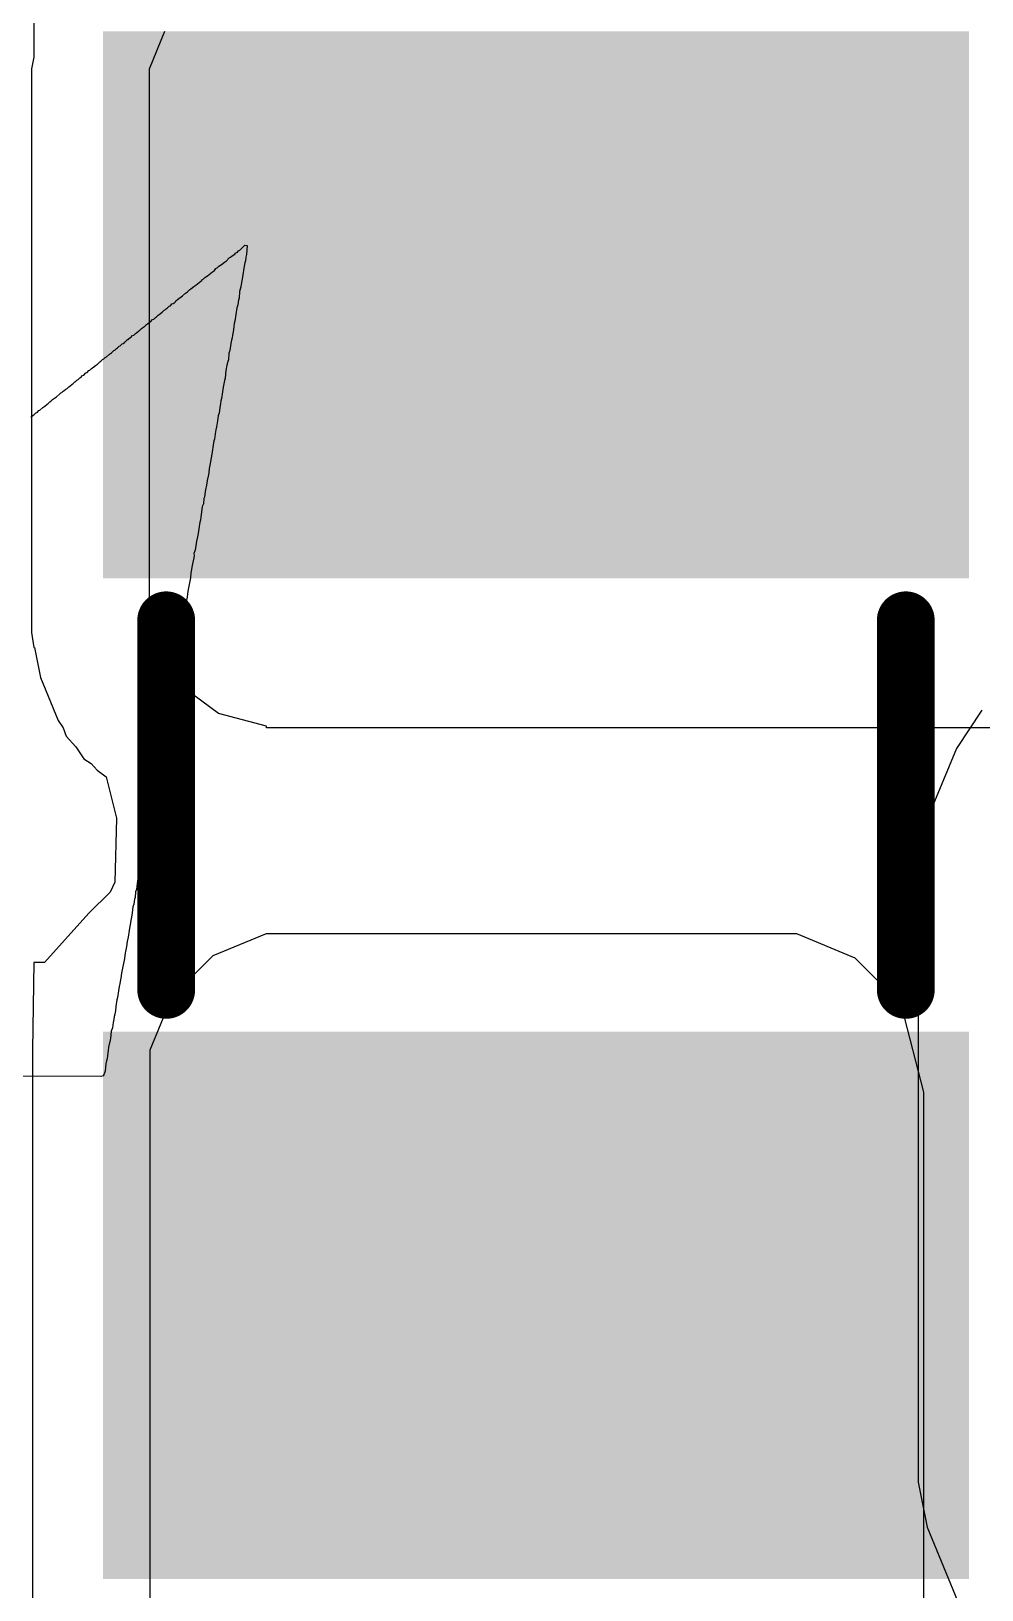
# Model space of a CAD drawing. Header units: inches. Extents: x -0.05 to 7.01, y -0.08 to 1.98.
# Drawn here: x 0.2293 to 0.3116, y 0.6052 to 0.7402 of the extents above; entities that cross this region are included whole.
import ezdxf

# ---------------------------------------------------------------- set-up
doc = ezdxf.new("R2010")
doc.units = ezdxf.units.IN
doc.header["$MEASUREMENT"] = 0
for name, color, linetype in [('Bottom Layer', 5, 'Continuous'), ('Bottom Overlay', 54, 'Continuous'), ('Bottom Paste', 16, 'Continuous'), ('Bottom Solder', 6, 'Continuous'), ('Top Layer', 1, 'Continuous'), ('Top Overlay', 2, 'Continuous')]:
    doc.layers.add(name, color=color, linetype=linetype)

# ---------------------------------------------------------------- blocks, each defined once
blk = doc.blocks.new('F____0805_B_10')
at = {"layer": 'Bottom Layer'}
for points in [[(-0.02362, -0.03346), (-0.06299, -0.03346), (-0.06299, 0.03346), (-0.02362, 0.03346)], [(0.06299, -0.03346), (0.02362, -0.03346), (0.02362, 0.03346), (0.06299, 0.03346)]]:
    blk.add_hatch(color=5, dxfattribs=at).paths.add_polyline_path(points)
at = {"layer": 'Bottom Paste'}
for points in [[(-0.02362, -0.03346), (-0.06299, -0.03346), (-0.06299, 0.03346), (-0.02362, 0.03346)], [(0.06299, -0.03346), (0.02362, -0.03346), (0.02362, 0.03346), (0.06299, 0.03346)]]:
    blk.add_hatch(color=16, dxfattribs=at).paths.add_polyline_path(points)
at = {"layer": 'Bottom Solder'}
for points in [[(-0.01962, -0.03746), (-0.06699, -0.03746), (-0.06699, 0.03746), (-0.01962, 0.03746)], [(0.06699, -0.03746), (0.01962, -0.03746), (0.01962, 0.03746), (0.06699, 0.03746)]]:
    blk.add_hatch(color=6, dxfattribs=at).paths.add_polyline_path(points)
at = {"layer": 'Bottom Overlay'}
for points in [[(-0.016, 0.032, 0.005, 0.005, 0), (0.016, 0.032, 0.005, 0.005, 0)], [(-0.016, -0.032, 0.005, 0.005, 0), (0.016, -0.032, 0.005, 0.005, 0)]]:
    blk.add_lwpolyline(points, format="xyseb", dxfattribs=at)
for points in [[(-0.01725, 0.032, 0.0025, 0.0025, 1), (-0.01475, 0.032, 0.0025, 0.0025, 1)], [(0.01475, 0.032, 0.0025, 0.0025, 1), (0.01725, 0.032, 0.0025, 0.0025, 1)], [(-0.01725, -0.032, 0.0025, 0.0025, 1), (-0.01475, -0.032, 0.0025, 0.0025, 1)], [(0.01475, -0.032, 0.0025, 0.0025, 1), (0.01725, -0.032, 0.0025, 0.0025, 1)]]:
    blk.add_lwpolyline(points, format="xyseb", close=True, dxfattribs=at)

msp = doc.modelspace()

# ---------------------------------------------------------------- linework, layer by layer
at = {"layer": 'Bottom Layer'}
for p, q in [((0.22954, 0.74617), (0.22954, 0.73791)), ((0.23954, 0.73692), (0.24088, 0.74017)), ((0.22954, 0.73791), (0.22934, 0.73692)), ((0.22934, 0.73692), (0.22934, 0.69472)), ((0.23954, 0.68812), (0.23954, 0.73692)), ((0.22934, 0.69472), (0.22934, 0.68812)), ((0.22934, 0.68812), (0.22934, 0.68812)), ((0.22934, 0.68812), (0.22954, 0.6868)), ((0.24108, 0.68439), (0.23954, 0.68812)), ((0.22954, 0.6868), (0.2296, 0.6868)), ((0.2296, 0.6868), (0.23012, 0.68422)), ((0.23012, 0.68422), (0.23166, 0.68049)), ((0.24553, 0.68111), (0.24108, 0.68439)), ((0.23166, 0.68049), (0.23209, 0.67985)), ((0.24967, 0.68), (0.24553, 0.68111)), ((0.23209, 0.67985), (0.23235, 0.67913)), ((0.23235, 0.67913), (0.23318, 0.67821)), ((0.24967, 0.67986), (0.24967, 0.68)), ((0.24967, 0.68), (0.24967, 0.68)), ((0.31253, 0.67986), (0.24967, 0.67986)), ((0.23318, 0.67821), (0.23387, 0.67718)), ((0.23387, 0.67718), (0.23451, 0.67676)), ((0.23451, 0.67676), (0.23503, 0.67619)), ((0.23503, 0.67619), (0.23581, 0.67561)), ((0.23581, 0.67561), (0.23669, 0.67204)), ((0.23669, 0.67204), (0.23654, 0.66651)), ((0.23614, 0.66564), (0.23431, 0.66382)), ((0.23654, 0.66651), (0.23614, 0.66564)), ((0.23431, 0.66382), (0.23048, 0.65955)), ((0.24506, 0.66014), (0.24967, 0.66205)), ((0.24967, 0.66205), (0.25217, 0.66205)), ((0.25217, 0.66205), (0.2928, 0.66205)), ((0.25217, 0.66205), (0.25217, 0.66205)), ((0.2928, 0.66205), (0.29554, 0.66205)), ((0.29554, 0.66205), (0.30059, 0.65996)), ((0.24152, 0.65661), (0.24506, 0.66014)), ((0.30059, 0.65996), (0.30445, 0.6561)), ((0.22954, 0.65955), (0.22942, 0.65199)), ((0.23048, 0.65955), (0.22954, 0.65955)), ((0.23048, 0.65955), (0.23048, 0.65955)), ((0.23048, 0.65955), (0.23048, 0.65955)), ((0.23961, 0.65199), (0.24152, 0.65661)), ((0.30445, 0.6561), (0.30466, 0.65559)), ((0.30466, 0.65559), (0.30654, 0.64831)), ((0.22942, 0.65199), (0.22942, 0.6516)), ((0.23961, 0.5322), (0.23961, 0.65199)), ((0.22942, 0.6516), (0.22942, 0.5322)), ((0.30654, 0.64831), (0.30654, 0.64831)), ((0.30654, 0.64831), (0.30654, 0.64831)), ((0.30654, 0.64831), (0.30654, 0.64831)), ((0.30654, 0.64831), (0.30654, 0.53097))]:
    msp.add_line(p, q, dxfattribs=at)
at = {"layer": 'Top Layer'}
for p, q in [((0.31159, 0.68139), (0.30938, 0.67808)), ((0.30938, 0.67808), (0.30684, 0.67195)), ((0.30684, 0.67195), (0.30606, 0.66805)), ((0.30606, 0.66805), (0.30606, 0.61456)), ((0.30606, 0.61456), (0.30684, 0.61065)), ((0.30684, 0.61065), (0.30948, 0.60429))]:
    msp.add_line(p, q, dxfattribs=at)
at = {"layer": 'Top Overlay'}
for p, q in [((0.24622, 0.7203), (0.24646, 0.72054)), ((0.24646, 0.72054), (0.24655, 0.72059)), ((0.24655, 0.72059), (0.2467, 0.72073)), ((0.2467, 0.72073), (0.24694, 0.72087)), ((0.24694, 0.72087), (0.24703, 0.72097)), ((0.24703, 0.72097), (0.24713, 0.72102)), ((0.24713, 0.72102), (0.24727, 0.72116)), ((0.24727, 0.72116), (0.24737, 0.72121)), ((0.24737, 0.72121), (0.2478, 0.72164)), ((0.2478, 0.72164), (0.24802, 0.72162)), ((0.2479, 0.72059), (0.24785, 0.7203)), ((0.24795, 0.72083), (0.2479, 0.72059)), ((0.24802, 0.72162), (0.24795, 0.72083)), ((0.24458, 0.719), (0.24501, 0.71934)), ((0.24501, 0.71934), (0.24518, 0.71946)), ((0.24518, 0.71946), (0.24523, 0.71955)), ((0.24523, 0.71955), (0.2453, 0.71962)), ((0.2453, 0.71962), (0.2454, 0.71967)), ((0.2454, 0.71967), (0.24554, 0.71982)), ((0.24554, 0.71982), (0.24578, 0.71996)), ((0.24578, 0.71996), (0.24605, 0.72018)), ((0.24605, 0.72018), (0.24622, 0.7203)), ((0.24775, 0.71982), (0.24761, 0.7189)), ((0.2478, 0.7201), (0.24775, 0.71982)), ((0.24785, 0.7203), (0.2478, 0.7201)), ((0.24304, 0.7178), (0.24314, 0.71785)), ((0.24314, 0.71785), (0.2434, 0.71806)), ((0.2434, 0.71806), (0.24357, 0.71818)), ((0.24357, 0.71818), (0.24384, 0.7184)), ((0.24384, 0.7184), (0.244, 0.71852)), ((0.244, 0.71852), (0.24408, 0.71859)), ((0.24408, 0.71859), (0.2441, 0.71866)), ((0.2441, 0.71866), (0.2442, 0.71871)), ((0.2442, 0.71871), (0.24434, 0.71885)), ((0.24434, 0.71885), (0.24458, 0.719)), ((0.24747, 0.71804), (0.24735, 0.71763)), ((0.24751, 0.71842), (0.24747, 0.71804)), ((0.24756, 0.71871), (0.24751, 0.71842)), ((0.24761, 0.7189), (0.24756, 0.71871)), ((0.24136, 0.7164), (0.2415, 0.71655)), ((0.2415, 0.71655), (0.2416, 0.7166)), ((0.2416, 0.7166), (0.24177, 0.71672)), ((0.24177, 0.71672), (0.24182, 0.71681)), ((0.24182, 0.71681), (0.24198, 0.71693)), ((0.24198, 0.71693), (0.24242, 0.71727)), ((0.24242, 0.71727), (0.24268, 0.71748)), ((0.24268, 0.71748), (0.24285, 0.7176)), ((0.24285, 0.7176), (0.24304, 0.7178)), ((0.24725, 0.71691), (0.2472, 0.71647)), ((0.2473, 0.71705), (0.24725, 0.71691)), ((0.24735, 0.71763), (0.2473, 0.71705)), ((0.23963, 0.71501), (0.23982, 0.7152)), ((0.23982, 0.7152), (0.23992, 0.71525)), ((0.23992, 0.71525), (0.24006, 0.71539)), ((0.24006, 0.71539), (0.24016, 0.71544)), ((0.24016, 0.71544), (0.2403, 0.71559)), ((0.2403, 0.71559), (0.2404, 0.71563)), ((0.2404, 0.71563), (0.24066, 0.71585)), ((0.24066, 0.71585), (0.24083, 0.71602)), ((0.24083, 0.71602), (0.24093, 0.71607)), ((0.24093, 0.71607), (0.24102, 0.71616)), ((0.24102, 0.71616), (0.24112, 0.71621)), ((0.24112, 0.71621), (0.24126, 0.71635)), ((0.24126, 0.71635), (0.24136, 0.7164)), ((0.24703, 0.71563), (0.24694, 0.71506)), ((0.2471, 0.71623), (0.24703, 0.71563)), ((0.2472, 0.71647), (0.2471, 0.71623)), ((0.23795, 0.71366), (0.23809, 0.71381)), ((0.23809, 0.71381), (0.23819, 0.71385)), ((0.23819, 0.71385), (0.23833, 0.714)), ((0.23833, 0.714), (0.23843, 0.71405)), ((0.23843, 0.71405), (0.23862, 0.71424)), ((0.23862, 0.71424), (0.23872, 0.71429)), ((0.23872, 0.71429), (0.23886, 0.71443)), ((0.23886, 0.71443), (0.23896, 0.71448)), ((0.23896, 0.71448), (0.23905, 0.71458)), ((0.23905, 0.71458), (0.23915, 0.71462)), ((0.23915, 0.71462), (0.23929, 0.71477)), ((0.23929, 0.71477), (0.23939, 0.71482)), ((0.23939, 0.71482), (0.23953, 0.71496)), ((0.23953, 0.71496), (0.23963, 0.71501)), ((0.24674, 0.71385), (0.2467, 0.71361)), ((0.24679, 0.71414), (0.24674, 0.71385)), ((0.24684, 0.71458), (0.24679, 0.71414)), ((0.24689, 0.71486), (0.24684, 0.71458)), ((0.24694, 0.71506), (0.24689, 0.71486)), ((0.23626, 0.71232), (0.23646, 0.71251)), ((0.23646, 0.71251), (0.23655, 0.71256)), ((0.23655, 0.71256), (0.2367, 0.7127)), ((0.2367, 0.7127), (0.23679, 0.71275)), ((0.23679, 0.71275), (0.23694, 0.71289)), ((0.23694, 0.71289), (0.23703, 0.71294)), ((0.23703, 0.71294), (0.23718, 0.71309)), ((0.23718, 0.71309), (0.23727, 0.71313)), ((0.23727, 0.71313), (0.23739, 0.71321)), ((0.23739, 0.71321), (0.23742, 0.71328)), ((0.23742, 0.71328), (0.23751, 0.71333)), ((0.23751, 0.71333), (0.23766, 0.71347)), ((0.23766, 0.71347), (0.23773, 0.71349)), ((0.23773, 0.71349), (0.23775, 0.71352)), ((0.23775, 0.71352), (0.23785, 0.71361)), ((0.23785, 0.71361), (0.23795, 0.71366)), ((0.2465, 0.71251), (0.24643, 0.71229)), ((0.2466, 0.71313), (0.2465, 0.71251)), ((0.24665, 0.71342), (0.2466, 0.71313)), ((0.2467, 0.71361), (0.24665, 0.71342)), ((0.23463, 0.71102), (0.23489, 0.71123)), ((0.23489, 0.71123), (0.23506, 0.71135)), ((0.23506, 0.71135), (0.23525, 0.71155)), ((0.23525, 0.71155), (0.23535, 0.7116)), ((0.23535, 0.7116), (0.23549, 0.71174)), ((0.23549, 0.71174), (0.23559, 0.71179)), ((0.23559, 0.71179), (0.23573, 0.71193)), ((0.23573, 0.71193), (0.23583, 0.71198)), ((0.23583, 0.71198), (0.2361, 0.7122)), ((0.2361, 0.7122), (0.23626, 0.71232)), ((0.24626, 0.71126), (0.24617, 0.71078)), ((0.24634, 0.71157), (0.24626, 0.71126)), ((0.24638, 0.71172), (0.24634, 0.71157)), ((0.24643, 0.71229), (0.24638, 0.71172)), ((0.23295, 0.70967), (0.23309, 0.70982)), ((0.23309, 0.70982), (0.23319, 0.70986)), ((0.23319, 0.70986), (0.23328, 0.70996)), ((0.23328, 0.70996), (0.23338, 0.71001)), ((0.23338, 0.71001), (0.23352, 0.71015)), ((0.23352, 0.71015), (0.23362, 0.7102)), ((0.23362, 0.7102), (0.23376, 0.71035)), ((0.23376, 0.71035), (0.23386, 0.71039)), ((0.23386, 0.71039), (0.23405, 0.71059)), ((0.23405, 0.71059), (0.23415, 0.71063)), ((0.23415, 0.71063), (0.23429, 0.71078)), ((0.23429, 0.71078), (0.23439, 0.71083)), ((0.23439, 0.71083), (0.23453, 0.71097)), ((0.23453, 0.71097), (0.23463, 0.71102)), ((0.24605, 0.70994), (0.24593, 0.70934)), ((0.2461, 0.71013), (0.24605, 0.70994)), ((0.24617, 0.71078), (0.2461, 0.71013)), ((0.23126, 0.70833), (0.23141, 0.70847)), ((0.23141, 0.70847), (0.2315, 0.70852)), ((0.2315, 0.70852), (0.23177, 0.70873)), ((0.23177, 0.70873), (0.23189, 0.70885)), ((0.23189, 0.70885), (0.23198, 0.7089)), ((0.23198, 0.7089), (0.23208, 0.709)), ((0.23208, 0.709), (0.23218, 0.70905)), ((0.23218, 0.70905), (0.23232, 0.70919)), ((0.23232, 0.70919), (0.23242, 0.70924)), ((0.23242, 0.70924), (0.23256, 0.70938)), ((0.23256, 0.70938), (0.23266, 0.70943)), ((0.23266, 0.70943), (0.23285, 0.70962)), ((0.23285, 0.70962), (0.23295, 0.70967)), ((0.24588, 0.70895), (0.24578, 0.70837)), ((0.24593, 0.70934), (0.24588, 0.70895)), ((0.22958, 0.70698), (0.22973, 0.70712)), ((0.22973, 0.70712), (0.22982, 0.70717)), ((0.22982, 0.70717), (0.22997, 0.70732)), ((0.22997, 0.70732), (0.23006, 0.70736)), ((0.23006, 0.70736), (0.23033, 0.70758)), ((0.23033, 0.70758), (0.23049, 0.7077)), ((0.23049, 0.7077), (0.23069, 0.70789)), ((0.23069, 0.70789), (0.23078, 0.70794)), ((0.23078, 0.70794), (0.23093, 0.70809)), ((0.23093, 0.70809), (0.23102, 0.70813)), ((0.23102, 0.70813), (0.23117, 0.70828)), ((0.23117, 0.70828), (0.23126, 0.70833)), ((0.24559, 0.70712), (0.24549, 0.70688)), ((0.24564, 0.70756), (0.24559, 0.70712)), ((0.24569, 0.70794), (0.24564, 0.70756)), ((0.24573, 0.70818), (0.24569, 0.70794)), ((0.24578, 0.70837), (0.24573, 0.70818)), ((0.22929, 0.70674), (0.22948, 0.70693)), ((0.22948, 0.70693), (0.22958, 0.70698)), ((0.24535, 0.70592), (0.24528, 0.70566)), ((0.24545, 0.70645), (0.24535, 0.70592)), ((0.24549, 0.70688), (0.24545, 0.70645)), ((0.24513, 0.7047), (0.24506, 0.70434)), ((0.24518, 0.70484), (0.24513, 0.7047)), ((0.24523, 0.70532), (0.24518, 0.70484)), ((0.24528, 0.70566), (0.24523, 0.70532)), ((0.24487, 0.70309), (0.24482, 0.70289)), ((0.24492, 0.70337), (0.24487, 0.70309)), ((0.24497, 0.70376), (0.24492, 0.70337)), ((0.24506, 0.70434), (0.24497, 0.70376)), ((0.24463, 0.70164), (0.24453, 0.70126)), ((0.24468, 0.70193), (0.24463, 0.70164)), ((0.24472, 0.70232), (0.24468, 0.70193)), ((0.24482, 0.70289), (0.24472, 0.70232)), ((0.24436, 0.70032), (0.24432, 0.69984)), ((0.24441, 0.70047), (0.24436, 0.70032)), ((0.24448, 0.70087), (0.24441, 0.70047)), ((0.24453, 0.70126), (0.24448, 0.70087)), ((0.24412, 0.69902), (0.24405, 0.69852)), ((0.24422, 0.69926), (0.24412, 0.69902)), ((0.24427, 0.6997), (0.24422, 0.69926)), ((0.24432, 0.69984), (0.24427, 0.6997)), ((0.24391, 0.69765), (0.24381, 0.69708)), ((0.24396, 0.69785), (0.24391, 0.69765)), ((0.244, 0.69813), (0.24396, 0.69785)), ((0.24405, 0.69852), (0.244, 0.69813)), ((0.24372, 0.6964), (0.24362, 0.69602)), ((0.24376, 0.69669), (0.24372, 0.6964)), ((0.24381, 0.69708), (0.24376, 0.69669)), ((0.24352, 0.69525), (0.2434, 0.69494)), ((0.2434, 0.69494), (0.24343, 0.69477)), ((0.24362, 0.69602), (0.24352, 0.69525)), ((0.24319, 0.69357), (0.24314, 0.69328)), ((0.24323, 0.69376), (0.24319, 0.69357)), ((0.24328, 0.69405), (0.24323, 0.69376)), ((0.24338, 0.69458), (0.24328, 0.69405)), ((0.24343, 0.69477), (0.24338, 0.69458)), ((0.24309, 0.69285), (0.24295, 0.69212)), ((0.24314, 0.69328), (0.24309, 0.69285)), ((0.2428, 0.69116), (0.24271, 0.69068)), ((0.24285, 0.69145), (0.2428, 0.69116)), ((0.2429, 0.69184), (0.24285, 0.69145)), ((0.24295, 0.69212), (0.2429, 0.69184)), ((0.24251, 0.68953), (0.24247, 0.68929)), ((0.24256, 0.68972), (0.24251, 0.68953)), ((0.24261, 0.69001), (0.24256, 0.68972)), ((0.24266, 0.69039), (0.24261, 0.69001)), ((0.24271, 0.69068), (0.24266, 0.69039)), ((0.24225, 0.68825), (0.2422, 0.68763)), ((0.24239, 0.68859), (0.24225, 0.68825)), ((0.24239, 0.68883), (0.24235, 0.68869)), ((0.24235, 0.68869), (0.24239, 0.68859)), ((0.24247, 0.68929), (0.24239, 0.68883)), ((0.24203, 0.68688), (0.24198, 0.6866)), ((0.24208, 0.68708), (0.24203, 0.68688)), ((0.24215, 0.68748), (0.24208, 0.68708)), ((0.2422, 0.68763), (0.24215, 0.68748)), ((0.24184, 0.68568), (0.24179, 0.68544)), ((0.24189, 0.68587), (0.24184, 0.68568)), ((0.24194, 0.68616), (0.24189, 0.68587)), ((0.24198, 0.6866), (0.24194, 0.68616)), ((0.2416, 0.68424), (0.24155, 0.68405)), ((0.2417, 0.68477), (0.2416, 0.68424)), ((0.24174, 0.68515), (0.2417, 0.68477)), ((0.24179, 0.68544), (0.24174, 0.68515)), ((0.24134, 0.68292), (0.24129, 0.68244)), ((0.24138, 0.68311), (0.24134, 0.68292)), ((0.24146, 0.68337), (0.24138, 0.68311)), ((0.2415, 0.68366), (0.24146, 0.68337)), ((0.24155, 0.68405), (0.2415, 0.68366)), ((0.2411, 0.68152), (0.24105, 0.68104)), ((0.24114, 0.68172), (0.2411, 0.68152)), ((0.24119, 0.68186), (0.24114, 0.68172)), ((0.24124, 0.68224), (0.24119, 0.68186)), ((0.24129, 0.68244), (0.24124, 0.68224)), ((0.24088, 0.6802), (0.24083, 0.67991)), ((0.24095, 0.68051), (0.24088, 0.6802)), ((0.241, 0.68071), (0.24095, 0.68051)), ((0.24105, 0.68104), (0.241, 0.68071)), ((0.24064, 0.67876), (0.24059, 0.67847)), ((0.24069, 0.679), (0.24064, 0.67876)), ((0.24073, 0.67919), (0.24069, 0.679)), ((0.24078, 0.67948), (0.24073, 0.67919)), ((0.24083, 0.67991), (0.24078, 0.67948)), ((0.24042, 0.67763), (0.24035, 0.67698)), ((0.24049, 0.67785), (0.24042, 0.67763)), ((0.24054, 0.67804), (0.24049, 0.67785)), ((0.24059, 0.67847), (0.24054, 0.67804)), ((0.24016, 0.67607), (0.24011, 0.67568)), ((0.24021, 0.67635), (0.24016, 0.67607)), ((0.24028, 0.67672), (0.24021, 0.67635)), ((0.24035, 0.67698), (0.24028, 0.67672)), ((0.23997, 0.67491), (0.23992, 0.67462)), ((0.24001, 0.6751), (0.23997, 0.67491)), ((0.24011, 0.67568), (0.24001, 0.6751)), ((0.23972, 0.67347), (0.23968, 0.67318)), ((0.23982, 0.67395), (0.23972, 0.67347)), ((0.23987, 0.67424), (0.23982, 0.67395)), ((0.23992, 0.67462), (0.23987, 0.67424)), ((0.23946, 0.6721), (0.23939, 0.67145)), ((0.23951, 0.67229), (0.23946, 0.6721)), ((0.2396, 0.67253), (0.23951, 0.67229)), ((0.23968, 0.67318), (0.2396, 0.67253)), ((0.23922, 0.67066), (0.23917, 0.67018)), ((0.23927, 0.67099), (0.23922, 0.67066)), ((0.23934, 0.67126), (0.23927, 0.67099)), ((0.23939, 0.67145), (0.23934, 0.67126)), ((0.239, 0.66938), (0.23896, 0.669)), ((0.23905, 0.66967), (0.239, 0.66938)), ((0.23912, 0.67003), (0.23905, 0.66967)), ((0.23917, 0.67018), (0.23912, 0.67003)), ((0.23881, 0.66823), (0.23872, 0.66765)), ((0.23886, 0.66842), (0.23881, 0.66823)), ((0.23896, 0.669), (0.23886, 0.66842)), ((0.23852, 0.6666), (0.23847, 0.66616)), ((0.23857, 0.66679), (0.23852, 0.6666)), ((0.23867, 0.66727), (0.23857, 0.66679)), ((0.23872, 0.66765), (0.23867, 0.66727)), ((0.23835, 0.66566), (0.23831, 0.66518)), ((0.23843, 0.66587), (0.23835, 0.66566)), ((0.23847, 0.66616), (0.23843, 0.66587)), ((0.23811, 0.66436), (0.23804, 0.66385)), ((0.23821, 0.6646), (0.23811, 0.66436)), ((0.23826, 0.66503), (0.23821, 0.6646)), ((0.23831, 0.66518), (0.23826, 0.66503)), ((0.23785, 0.6627), (0.2378, 0.66232)), ((0.2379, 0.66299), (0.23785, 0.6627)), ((0.23795, 0.66318), (0.2379, 0.66299)), ((0.23799, 0.66347), (0.23795, 0.66318)), ((0.23804, 0.66385), (0.23799, 0.66347)), ((0.23761, 0.66135), (0.23756, 0.66092)), ((0.23771, 0.66174), (0.23761, 0.66135)), ((0.2378, 0.66232), (0.23771, 0.66174)), ((0.23739, 0.65989), (0.23735, 0.65974)), ((0.23744, 0.66037), (0.23739, 0.65989)), ((0.23749, 0.66051), (0.23744, 0.66037)), ((0.23756, 0.66092), (0.23749, 0.66051)), ((0.23713, 0.65861), (0.23708, 0.65818)), ((0.23718, 0.6589), (0.23713, 0.65861)), ((0.23735, 0.65974), (0.23718, 0.6589)), ((0.23694, 0.65746), (0.23679, 0.6565)), ((0.23698, 0.6577), (0.23694, 0.65746)), ((0.23703, 0.65789), (0.23698, 0.6577)), ((0.23708, 0.65818), (0.23703, 0.65789)), ((0.23674, 0.65631), (0.23665, 0.65573)), ((0.23679, 0.6565), (0.23674, 0.65631)), ((0.23646, 0.65462), (0.23641, 0.65434)), ((0.2365, 0.65486), (0.23646, 0.65462)), ((0.23655, 0.65506), (0.2365, 0.65486)), ((0.2366, 0.65535), (0.23655, 0.65506)), ((0.23665, 0.65573), (0.2366, 0.65535)), ((0.23624, 0.65359), (0.23619, 0.65297)), ((0.23636, 0.6539), (0.23624, 0.65359)), ((0.23641, 0.65434), (0.23636, 0.6539)), ((0.23597, 0.65193), (0.23593, 0.6515)), ((0.23602, 0.65222), (0.23597, 0.65193)), ((0.23614, 0.65282), (0.23602, 0.65222)), ((0.23619, 0.65297), (0.23614, 0.65282)), ((0.23578, 0.65078), (0.23571, 0.65013)), ((0.23583, 0.65102), (0.23578, 0.65078)), ((0.23588, 0.65121), (0.23583, 0.65102)), ((0.23593, 0.6515), (0.23588, 0.65121)), ((0.23535, 0.64967), (0.21588, 0.64972)), ((0.23554, 0.64972), (0.23535, 0.64967)), ((0.23559, 0.64982), (0.23554, 0.64972)), ((0.23571, 0.65013), (0.23559, 0.64982))]:
    msp.add_line(p, q, dxfattribs=at)

# ---------------------------------------------------------------- block references
at = {"rotation": 90}
msp.add_blockref('F____0805_B_10', (0.273, 0.67317), dxfattribs=at)

doc.saveas('drawing.dxf')
